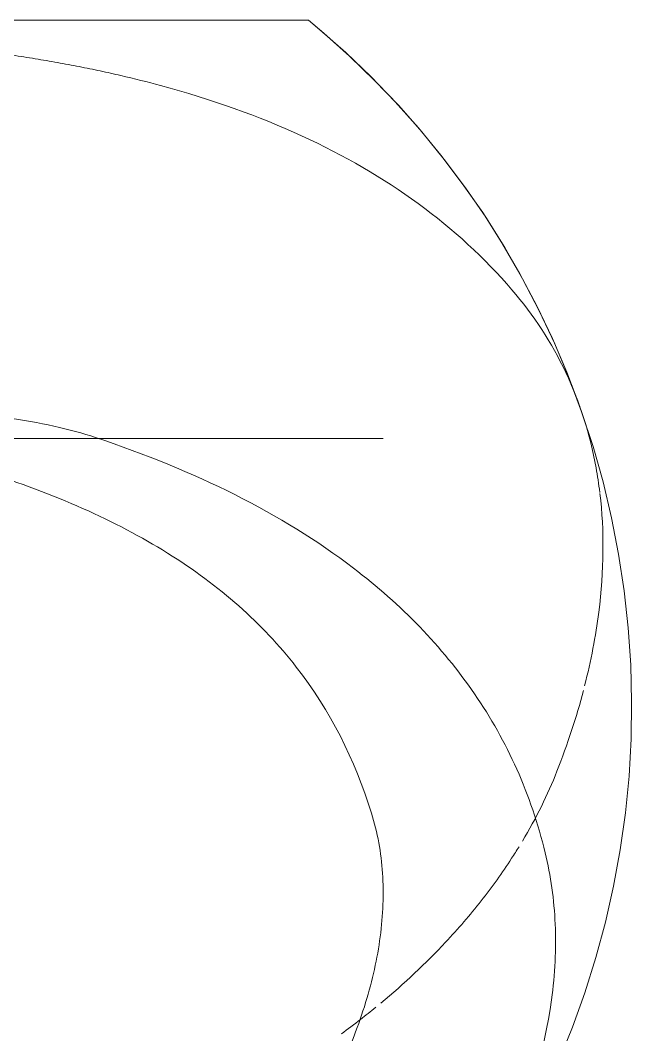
# Model space of a CAD drawing. Header units: millimetres. Extents: x -4000 to 187956, y -58990 to 162485.
# Drawn here: x 158808.7 to 158930.1, y 1696.9 to 1898.5 of the extents above; entities that cross this region are included whole.
import ezdxf

# ---------------------------------------------------------------- set-up
doc = ezdxf.new("R2010")
doc.units = ezdxf.units.MM
doc.layers.add('P-SANR-FIXT', color=6, linetype='Continuous', lineweight=9)

# ---------------------------------------------------------------- blocks, each defined once
blk = doc.blocks.new('C307 - C307-V895-FFS - TANG 1')
at = {"layer": 'P-SANR-FIXT', "color": 253}
for p, q in [((-96.2, 83.09), (-121.6, 83.09)), ((-77.2, 83.09), (-119.28, 83.09)), ((-90.1, 83.09), (-96.2, 83.09)), ((-42.56, 83.09), (-76.71, 83.09))]:
    blk.add_line(p, q, dxfattribs=at)
at = {"layer": 'P-SANR-FIXT', "color": 254}
for p, q in [((-73.05, 83.09), (-90.1, 83.09)), ((-45.61, 83.09), (-73.05, 83.09))]:
    blk.add_line(p, q, dxfattribs=at)
at = {"layer": 'P-SANR-FIXT', "color": 250, "flags": 128}
for points in [[(-156.45, 206.77), (-159.18, 200.06), (-161.64, 193.21), (-163.83, 186.25), (-165.73, 179.18), (-167.34, 172.03), (-168.66, 164.8), (-169.69, 157.5), (-170.41, 150.17), (-170.82, 142.8), (-170.93, 135.42), (-170.74, 128.05), (-170.24, 120.69), (-169.44, 113.36), (-168.34, 106.09), (-166.94, 98.87), (-165.25, 91.74), (-163.27, 84.7), (-161, 77.77), (-158.47, 70.96), (-155.67, 64.28), (-152.6, 57.74), (-149.29, 51.37), (-145.74, 45.16), (-141.95, 39.13), (-137.94, 33.28), (-133.72, 27.64), (-129.3, 22.19), (-124.69, 16.95), (-119.89, 11.93), (-114.93, 7.13), (-109.8, 2.56), (-106.75, 0)], [(-160.63, 76.71), (-158.06, 69.92), (-155.21, 63.26), (-152.11, 56.75), (-148.76, 50.4), (-145.17, 44.22), (-141.35, 38.22), (-137.31, 32.4), (-133.06, 26.78), (-128.6, 21.37), (-123.96, 16.17), (-119.14, 11.18), (-114.15, 6.41), (-109, 1.88), (-106.75, 0)]]:
    blk.add_lwpolyline(points, dxfattribs=at)
at = {"layer": 'P-SANR-FIXT', "color": 250}
for points, knots in [([(-153.77, 165.4), (-154.88, 170), (-156.2, 179.46), (-155.27, 199.55), (-147.02, 226.12), (-129.08, 252.35), (-109.29, 271.28), (-91.98, 283.94), (-72.45, 294.62), (-58.32, 300.04), (-50.95, 302.34)], [-1, -1, -1, -1, -0.9, -0.8, -0.6, -0.4, -0.3, -0.2, -0.1, 0, 0, 0, 0]), ([(-64.5, 82.9), (-74.36, 86.19), (-92.81, 93.71), (-119.09, 109.87), (-137.33, 128.57), (-148.61, 148.55), (-152.35, 159.6), (-153.77, 165.4)], [-1, -1, -1, -1, -0.785714, -0.571429, -0.285714, -0.142857, 0, 0, 0, 0]), ([(-119.28, 157.53), (-115.97, 146.85), (-106.16, 127.44), (-84.84, 108.52), (-62.35, 96.73), (-49.43, 91.87), (-42.56, 89.71)], [0, 0, 0, 0, 0.333333, 0.666667, 0.833333, 1, 1, 1, 1]), ([(-147.16, 53.55), (-151.49, 58.6), (-158.63, 69.55), (-163.14, 83.72), (-164.4, 92.15), (-164.6, 93.8)], [-1, -1, -1, -1, -0.7857143, -0.5714286, -0.5201619, -0.5201619, -0.5201619, -0.5201619]), ([(-28.03, 77.18), (-30.8, 77.31), (-37.17, 77.74), (-46.83, 78.83), (-56.43, 80.55), (-61.94, 82.05), (-64.5, 82.9)], [-0.9360877, -0.9360877, -0.9360877, -0.9360877, -0.75, -0.5, -0.25, 0, 0, 0, 0]), ([(-18.14, 4.07), (-19.75, 4.15), (-23.18, 4.33), (-28.27, 4.69), (-33.43, 5.17), (-37.6, 5.62), (-40.86, 6), (-44.08, 6.4), (-48, 6.93), (-52.54, 7.63), (-56.94, 8.4), (-61.25, 9.2), (-65.45, 10.06), (-70.88, 11.27), (-85.28, 14.9), (-106.18, 22.37), (-129.3, 35.81), (-141.72, 47.21), (-147.16, 53.55)], [-0.92182, -0.92182, -0.92182, -0.92182, -0.9, -0.875, -0.85, -0.825, -0.8125, -0.8, -0.775, -0.75, -0.725, -0.7, -0.675, -0.65, -0.6, -0.4, -0.2, 0, 0, 0, 0]), ([(-105.94, 0), (-104.58, 0), (-99.72, 0), (-86.21, 0), (-71.42, 0), (-60.37, 0), (-56.11, 0), (-52.77, 0), (-49.3, 0), (-45.72, 0), (-42.6, 0), (-40.01, 0), (-38.02, 0), (-35.99, 0), (-33.22, 0), (-29.66, 0), (-25.95, 0), (-22.88, 0), (-20.53, 0), (-18.13, 0), (-15.87, 0), (-14.4, 0), (-13.76, 0)], [-1, -1, -1, -1, -0.8, -0.6, -0.4, -0.35, -0.325, -0.3, -0.275, -0.25, -0.225, -0.2125, -0.2, -0.1875, -0.175, -0.15, -0.125, -0.1125, -0.1, -0.0875, -0.075, -0.0653852, -0.0653852, -0.0653852, -0.0653852]), ([(-105.94, 0), (-104.58, 0), (-99.72, 0), (-86.21, 0), (-71.42, 0), (-60.37, 0), (-56.11, 0), (-52.77, 0), (-49.3, 0), (-45.72, 0), (-42.6, 0), (-40.01, 0), (-38.02, 0), (-35.99, 0), (-33.22, 0), (-29.66, 0), (-25.95, 0), (-22.88, 0), (-20.53, 0), (-18.13, 0), (-15.87, 0), (-14.4, 0), (-13.76, 0)], [-1, -1, -1, -1, -0.8, -0.6, -0.4, -0.35, -0.325, -0.3, -0.275, -0.25, -0.225, -0.2125, -0.2, -0.1875, -0.175, -0.15, -0.125, -0.1125, -0.1, -0.0875, -0.075, -0.0653852, -0.0653852, -0.0653852, -0.0653852])]:
    blk.add_open_spline(points, degree=3, knots=knots, dxfattribs=at)
for points in [[(-96.2, 234.93), (-99.68, 230.6), (-105.99, 221.88), (-113.31, 208.48), (-118.49, 195.13), (-120.44, 186.39), (-121.01, 182.1)], [(-121.47, 169.48), (-121.19, 165.38), (-120.47, 161.4), (-119.28, 157.53)], [(-106.64, 0), (-106.91, 0), (-106.68, 0), (-105.94, 0)], [(-106.64, 0), (-106.91, 0), (-106.68, 0), (-105.94, 0)]]:
    blk.add_open_spline(points, degree=3, dxfattribs=at)
at = {"layer": 'P-SANR-FIXT', "color": 253}
for points, knots in [([(-120.13, 196.11), (-119.13, 196.93), (-116.89, 198.71), (-114.58, 200.45), (-113.3, 201.39)], [-0.60635979, -0.60635979, -0.60635979, -0.60635979, -0.58333333, -0.55555556, -0.55555556, -0.55555556, -0.55555556]), ([(-148.57, 164.2), (-148.09, 164.98), (-145.8, 168.6), (-141.2, 175.03), (-132.83, 184.77), (-125.78, 191.42), (-121.14, 195.28)], [-0.8798407, -0.8798407, -0.8798407, -0.8798407, -0.8611111, -0.7916667, -0.7222222, -0.6141438, -0.6141438, -0.6141438, -0.6141438]), ([(-164.63, 94), (-165.51, 101.48), (-165.4, 113.95), (-162.86, 127.25), (-161.6, 132.21)], [-0.5180181, -0.5180181, -0.5180181, -0.5180181, -0.2857143, -0.151315, -0.151315, -0.151315, -0.151315])]:
    blk.add_open_spline(points, degree=3, knots=knots, dxfattribs=at)
for points in [[(-121.01, 182.1), (-121.58, 177.8), (-121.74, 173.58), (-121.47, 169.48)], [(-156.09, 149.22), (-154.26, 153.88), (-151.98, 158.51), (-149.24, 163.09)], [(-161.36, 133.14), (-159.98, 138.42), (-158.22, 143.78), (-156.09, 149.22)]]:
    blk.add_open_spline(points, degree=3, dxfattribs=at)
at = {"layer": 'P-SANR-FIXT', "color": 254}
for points in [[(-104.29, 0), (-105.2, 0), (-105.85, 0), (-106.26, 0)], [(-104.29, 0), (-105.2, 0), (-105.85, 0), (-106.26, 0)], [(-98.79, 0), (-101.15, 0), (-102.98, 0), (-104.29, 0)], [(-98.79, 0), (-101.15, 0), (-102.98, 0), (-104.29, 0)], [(-90.05, 0), (-93.47, 0), (-96.35, 0), (-98.7, 0)], [(-90.05, 0), (-93.47, 0), (-96.35, 0), (-98.7, 0)]]:
    blk.add_open_spline(points, degree=3, dxfattribs=at)
for points, knots in [([(-77.99, 0), (-79.7, 0), (-82.7, 0), (-86.69, 0), (-88.96, 0), (-90.05, 0)], [-0.5555556, -0.5555556, -0.5555556, -0.5555556, -0.5138889, -0.4791667, -0.4444444, -0.4444444, -0.4444444, -0.4444444]), ([(-77.99, 0), (-79.7, 0), (-82.7, 0), (-86.69, 0), (-88.96, 0), (-90.05, 0)], [-0.5555556, -0.5555556, -0.5555556, -0.5555556, -0.5138889, -0.4791667, -0.4444444, -0.4444444, -0.4444444, -0.4444444]), ([(-62.6, 0), (-63.31, 0), (-67.51, 0), (-72.72, 0), (-76.84, 0), (-77.99, 0)], [-0.6666667, -0.6666667, -0.6666667, -0.6666667, -0.6527778, -0.5833333, -0.5555556, -0.5555556, -0.5555556, -0.5555556]), ([(-62.6, 0), (-63.31, 0), (-67.51, 0), (-72.72, 0), (-76.84, 0), (-77.99, 0)], [-0.6666667, -0.6666667, -0.6666667, -0.6666667, -0.6527778, -0.5833333, -0.5555556, -0.5555556, -0.5555556, -0.5555556]), ([(-44.03, 0), (-45.28, 0), (-48.56, 0), (-53.73, 0), (-58.65, 0), (-61.54, 0), (-62.6, 0)], [-0.7777778, -0.7777778, -0.7777778, -0.7777778, -0.7569444, -0.7222222, -0.6875, -0.6666667, -0.6666667, -0.6666667, -0.6666667]), ([(-44.03, 0), (-45.28, 0), (-48.56, 0), (-53.73, 0), (-58.65, 0), (-61.54, 0), (-62.6, 0)], [-0.7777778, -0.7777778, -0.7777778, -0.7777778, -0.7569444, -0.7222222, -0.6875, -0.6666667, -0.6666667, -0.6666667, -0.6666667])]:
    blk.add_open_spline(points, degree=3, knots=knots, dxfattribs=at)
blk = doc.blocks.new('C307 - C307-V948-FFS - TANG 1')
at = {"layer": 'P-SANR-FIXT', "color": 253}
for p, q in [((-96.2, 83.09), (-121.6, 83.09)), ((-77.2, 83.09), (-119.28, 83.09)), ((-90.1, 83.09), (-96.2, 83.09)), ((-42.56, 83.09), (-76.71, 83.09))]:
    blk.add_line(p, q, dxfattribs=at)
at = {"layer": 'P-SANR-FIXT', "color": 254}
for p, q in [((-73.05, 83.09), (-90.1, 83.09)), ((-45.61, 83.09), (-73.05, 83.09))]:
    blk.add_line(p, q, dxfattribs=at)
at = {"layer": 'P-SANR-FIXT', "color": 250, "flags": 128}
for points in [[(-156.45, 206.77), (-159.18, 200.06), (-161.64, 193.21), (-163.83, 186.25), (-165.73, 179.18), (-167.34, 172.03), (-168.66, 164.8), (-169.69, 157.5), (-170.41, 150.17), (-170.82, 142.8), (-170.93, 135.42), (-170.74, 128.05), (-170.24, 120.69), (-169.44, 113.36), (-168.34, 106.09), (-166.94, 98.87), (-165.25, 91.74), (-163.27, 84.7), (-161, 77.77), (-158.47, 70.96), (-155.67, 64.28), (-152.6, 57.74), (-149.29, 51.37), (-145.74, 45.16), (-141.95, 39.13), (-137.94, 33.28), (-133.72, 27.64), (-129.3, 22.19), (-124.69, 16.95), (-119.89, 11.93), (-114.93, 7.13), (-109.8, 2.56), (-106.75, 0)], [(-160.63, 76.71), (-158.06, 69.92), (-155.21, 63.26), (-152.11, 56.75), (-148.76, 50.4), (-145.17, 44.22), (-141.35, 38.22), (-137.31, 32.4), (-133.06, 26.78), (-128.6, 21.37), (-123.96, 16.17), (-119.14, 11.18), (-114.15, 6.41), (-109, 1.88), (-106.75, 0)]]:
    blk.add_lwpolyline(points, dxfattribs=at)
at = {"layer": 'P-SANR-FIXT', "color": 250}
for points, knots in [([(-153.77, 165.4), (-154.88, 170), (-156.2, 179.46), (-155.27, 199.55), (-147.02, 226.12), (-129.08, 252.35), (-109.29, 271.28), (-91.98, 283.94), (-72.45, 294.62), (-58.32, 300.04), (-50.95, 302.34)], [-1, -1, -1, -1, -0.9, -0.8, -0.6, -0.4, -0.3, -0.2, -0.1, 0, 0, 0, 0]), ([(-64.5, 82.9), (-74.36, 86.19), (-92.81, 93.71), (-119.09, 109.87), (-137.33, 128.57), (-148.61, 148.55), (-152.35, 159.6), (-153.77, 165.4)], [-1, -1, -1, -1, -0.785714, -0.571429, -0.285714, -0.142857, 0, 0, 0, 0]), ([(-119.28, 157.53), (-115.97, 146.85), (-106.16, 127.44), (-84.84, 108.52), (-62.35, 96.73), (-49.43, 91.87), (-42.56, 89.71)], [0, 0, 0, 0, 0.333333, 0.666667, 0.833333, 1, 1, 1, 1]), ([(-147.16, 53.55), (-151.49, 58.6), (-158.63, 69.55), (-163.14, 83.72), (-164.4, 92.15), (-164.6, 93.8)], [-1, -1, -1, -1, -0.7857143, -0.5714286, -0.5201619, -0.5201619, -0.5201619, -0.5201619]), ([(-28.03, 77.18), (-30.8, 77.31), (-37.17, 77.74), (-46.83, 78.83), (-56.43, 80.55), (-61.94, 82.05), (-64.5, 82.9)], [-0.9360877, -0.9360877, -0.9360877, -0.9360877, -0.75, -0.5, -0.25, 0, 0, 0, 0]), ([(-18.14, 4.07), (-19.75, 4.15), (-23.18, 4.33), (-28.27, 4.69), (-33.43, 5.17), (-37.6, 5.62), (-40.86, 6), (-44.08, 6.4), (-48, 6.93), (-52.54, 7.63), (-56.94, 8.4), (-61.25, 9.2), (-65.45, 10.06), (-70.88, 11.27), (-85.28, 14.9), (-106.18, 22.37), (-129.3, 35.81), (-141.72, 47.21), (-147.16, 53.55)], [-0.92182, -0.92182, -0.92182, -0.92182, -0.9, -0.875, -0.85, -0.825, -0.8125, -0.8, -0.775, -0.75, -0.725, -0.7, -0.675, -0.65, -0.6, -0.4, -0.2, 0, 0, 0, 0]), ([(-105.94, 0), (-104.58, 0), (-99.72, 0), (-86.21, 0), (-71.42, 0), (-60.37, 0), (-56.11, 0), (-52.77, 0), (-49.3, 0), (-45.72, 0), (-42.6, 0), (-40.01, 0), (-38.02, 0), (-35.99, 0), (-33.22, 0), (-29.66, 0), (-25.95, 0), (-22.88, 0), (-20.53, 0), (-18.13, 0), (-15.87, 0), (-14.4, 0), (-13.76, 0)], [-1, -1, -1, -1, -0.8, -0.6, -0.4, -0.35, -0.325, -0.3, -0.275, -0.25, -0.225, -0.2125, -0.2, -0.1875, -0.175, -0.15, -0.125, -0.1125, -0.1, -0.0875, -0.075, -0.0653852, -0.0653852, -0.0653852, -0.0653852]), ([(-105.94, 0), (-104.58, 0), (-99.72, 0), (-86.21, 0), (-71.42, 0), (-60.37, 0), (-56.11, 0), (-52.77, 0), (-49.3, 0), (-45.72, 0), (-42.6, 0), (-40.01, 0), (-38.02, 0), (-35.99, 0), (-33.22, 0), (-29.66, 0), (-25.95, 0), (-22.88, 0), (-20.53, 0), (-18.13, 0), (-15.87, 0), (-14.4, 0), (-13.76, 0)], [-1, -1, -1, -1, -0.8, -0.6, -0.4, -0.35, -0.325, -0.3, -0.275, -0.25, -0.225, -0.2125, -0.2, -0.1875, -0.175, -0.15, -0.125, -0.1125, -0.1, -0.0875, -0.075, -0.0653852, -0.0653852, -0.0653852, -0.0653852])]:
    blk.add_open_spline(points, degree=3, knots=knots, dxfattribs=at)
for points in [[(-96.2, 234.93), (-99.68, 230.6), (-105.99, 221.88), (-113.31, 208.48), (-118.49, 195.13), (-120.44, 186.39), (-121.01, 182.1)], [(-121.47, 169.48), (-121.19, 165.38), (-120.47, 161.4), (-119.28, 157.53)], [(-106.64, 0), (-106.91, 0), (-106.68, 0), (-105.94, 0)], [(-106.64, 0), (-106.91, 0), (-106.68, 0), (-105.94, 0)]]:
    blk.add_open_spline(points, degree=3, dxfattribs=at)
at = {"layer": 'P-SANR-FIXT', "color": 253}
for points, knots in [([(-120.13, 196.11), (-119.13, 196.93), (-116.89, 198.71), (-114.58, 200.45), (-113.3, 201.39)], [-0.60635979, -0.60635979, -0.60635979, -0.60635979, -0.58333333, -0.55555556, -0.55555556, -0.55555556, -0.55555556]), ([(-148.57, 164.2), (-148.09, 164.98), (-145.8, 168.6), (-141.2, 175.03), (-132.83, 184.77), (-125.78, 191.42), (-121.14, 195.28)], [-0.8798407, -0.8798407, -0.8798407, -0.8798407, -0.8611111, -0.7916667, -0.7222222, -0.6141438, -0.6141438, -0.6141438, -0.6141438]), ([(-164.63, 94), (-165.51, 101.48), (-165.4, 113.95), (-162.86, 127.25), (-161.6, 132.21)], [-0.5180181, -0.5180181, -0.5180181, -0.5180181, -0.2857143, -0.151315, -0.151315, -0.151315, -0.151315])]:
    blk.add_open_spline(points, degree=3, knots=knots, dxfattribs=at)
for points in [[(-121.01, 182.1), (-121.58, 177.8), (-121.74, 173.58), (-121.47, 169.48)], [(-156.09, 149.22), (-154.26, 153.88), (-151.98, 158.51), (-149.24, 163.09)], [(-161.36, 133.14), (-159.98, 138.42), (-158.22, 143.78), (-156.09, 149.22)]]:
    blk.add_open_spline(points, degree=3, dxfattribs=at)
at = {"layer": 'P-SANR-FIXT', "color": 254}
for points in [[(-104.29, 0), (-105.2, 0), (-105.85, 0), (-106.26, 0)], [(-104.29, 0), (-105.2, 0), (-105.85, 0), (-106.26, 0)], [(-98.79, 0), (-101.15, 0), (-102.98, 0), (-104.29, 0)], [(-98.79, 0), (-101.15, 0), (-102.98, 0), (-104.29, 0)], [(-90.05, 0), (-93.47, 0), (-96.35, 0), (-98.7, 0)], [(-90.05, 0), (-93.47, 0), (-96.35, 0), (-98.7, 0)]]:
    blk.add_open_spline(points, degree=3, dxfattribs=at)
for points, knots in [([(-77.99, 0), (-79.7, 0), (-82.7, 0), (-86.69, 0), (-88.96, 0), (-90.05, 0)], [-0.5555556, -0.5555556, -0.5555556, -0.5555556, -0.5138889, -0.4791667, -0.4444444, -0.4444444, -0.4444444, -0.4444444]), ([(-77.99, 0), (-79.7, 0), (-82.7, 0), (-86.69, 0), (-88.96, 0), (-90.05, 0)], [-0.5555556, -0.5555556, -0.5555556, -0.5555556, -0.5138889, -0.4791667, -0.4444444, -0.4444444, -0.4444444, -0.4444444]), ([(-62.6, 0), (-63.31, 0), (-67.51, 0), (-72.72, 0), (-76.84, 0), (-77.99, 0)], [-0.6666667, -0.6666667, -0.6666667, -0.6666667, -0.6527778, -0.5833333, -0.5555556, -0.5555556, -0.5555556, -0.5555556]), ([(-62.6, 0), (-63.31, 0), (-67.51, 0), (-72.72, 0), (-76.84, 0), (-77.99, 0)], [-0.6666667, -0.6666667, -0.6666667, -0.6666667, -0.6527778, -0.5833333, -0.5555556, -0.5555556, -0.5555556, -0.5555556]), ([(-44.03, 0), (-45.28, 0), (-48.56, 0), (-53.73, 0), (-58.65, 0), (-61.54, 0), (-62.6, 0)], [-0.7777778, -0.7777778, -0.7777778, -0.7777778, -0.7569444, -0.7222222, -0.6875, -0.6666667, -0.6666667, -0.6666667, -0.6666667]), ([(-44.03, 0), (-45.28, 0), (-48.56, 0), (-53.73, 0), (-58.65, 0), (-61.54, 0), (-62.6, 0)], [-0.7777778, -0.7777778, -0.7777778, -0.7777778, -0.7569444, -0.7222222, -0.6875, -0.6666667, -0.6666667, -0.6666667, -0.6666667])]:
    blk.add_open_spline(points, degree=3, knots=knots, dxfattribs=at)
blk = doc.blocks.new('CMF2_NHAXUONG_A_rvt-1-FFS - TANG 1')
at = {"layer": 'P-SANR-FIXT', "color": 250, "lineweight": 9, "rotation": 180}
for name in ['C307 - C307-V895-FFS - TANG 1', 'C307 - C307-V948-FFS - TANG 1']:
    blk.add_blockref(name, (158759.14, 1898.5), dxfattribs=at)

msp = doc.modelspace()

# ---------------------------------------------------------------- block references
at = {"lineweight": 5}
msp.add_blockref('CMF2_NHAXUONG_A_rvt-1-FFS - TANG 1', (0, 0), dxfattribs=at)

doc.saveas('drawing.dxf')
